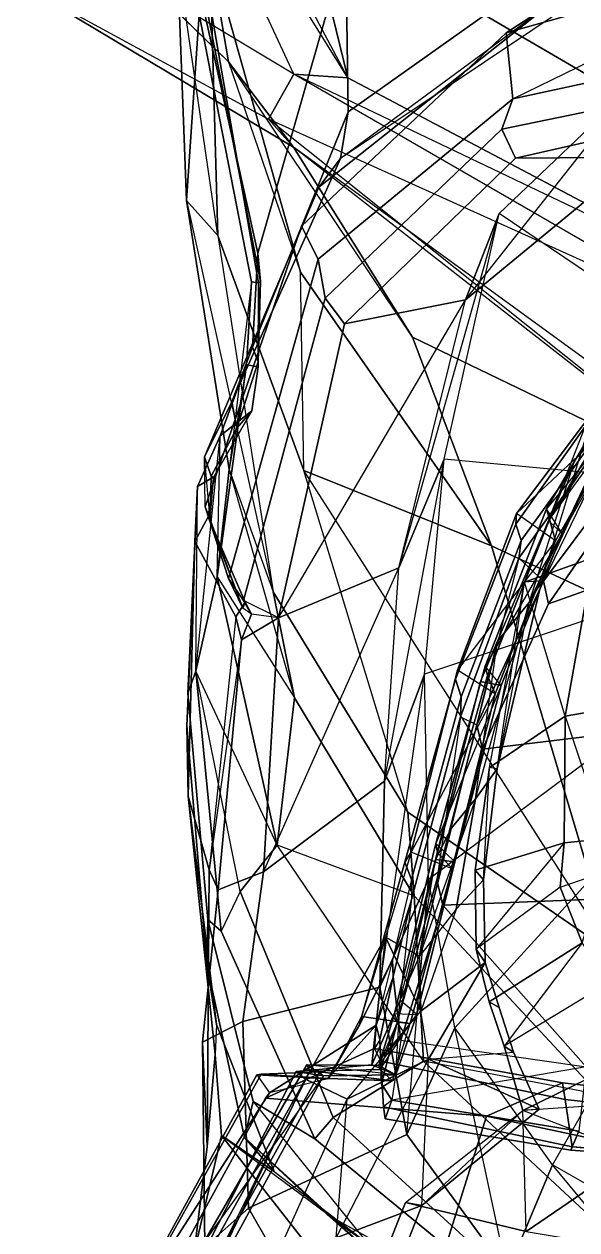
# Model space of a CAD drawing. Extents: x -0.135 to 0.053, y -0.194 to 0.215.
# Drawn here: x -0.10458 to -0.08249, y -0.12659 to -0.07846 of the extents above; entities that cross this region are included whole.
import ezdxf

# ---------------------------------------------------------------- set-up
doc = ezdxf.new("R2010")
doc.units = 0
for name, color, linetype in [('FIGURE_1_MAN_PANTS_LEG_RIGHT', 176, 'CONTINUOUS'), ('FIGURE_1_SHOE', 27, 'CONTINUOUS'), ('FIGURE_1_SHOE_SOLE', 39, 'CONTINUOUS')]:
    doc.layers.add(name, color=color, linetype=linetype)

msp = doc.modelspace()

# ---------------------------------------------------------------- linework, layer by layer
at = {"layer": 'FIGURE_1_MAN_PANTS_LEG_RIGHT', "invisible_edges": 8}
for points in [[(-0.093796, -0.080463, 0.209597), (-0.099955, -0.06723, 0.220915), (-0.10259, -0.075172, 0.205284)], [(-0.091642, -0.0806, 0.220833), (-0.098143, -0.06836, 0.233855), (-0.099955, -0.06723, 0.220915)], [(-0.093796, -0.080463, 0.209597), (-0.091642, -0.0806, 0.220833), (-0.099955, -0.06723, 0.220915)], [(-0.091642, -0.0806, 0.220833), (-0.093279, -0.073948, 0.240462), (-0.098143, -0.06836, 0.233855)], [(-0.091634, -0.081968, 0.056795), (-0.09173, -0.075369, 0.07409), (-0.082781, -0.06981, 0.069142)], [(-0.082781, -0.06981, 0.069142), (-0.083479, -0.076178, 0.052359), (-0.091634, -0.081968, 0.056795)], [(-0.098089, -0.085507, 0.104913), (-0.098445, -0.075854, 0.128949), (-0.098285, -0.070344, 0.123456)], [(-0.098285, -0.070344, 0.123456), (-0.097586, -0.07807, 0.101286), (-0.098089, -0.085507, 0.104913)], [(-0.093279, -0.073948, 0.240462), (-0.073973, -0.085221, 0.228154), (-0.072942, -0.077922, 0.249804)], [(-0.073973, -0.085221, 0.228154), (-0.093279, -0.073948, 0.240462), (-0.091642, -0.0806, 0.220833)], [(-0.093815, -0.08337, 0.185589), (-0.104576, -0.076952, 0.189065), (-0.101886, -0.074619, 0.169915)], [(-0.097161, -0.075466, 0.152299), (-0.096416, -0.079971, 0.169813), (-0.101886, -0.074619, 0.169915)], [(-0.101886, -0.074619, 0.169915), (-0.096416, -0.079971, 0.169813), (-0.093815, -0.08337, 0.185589)], [(-0.10259, -0.075172, 0.205284), (-0.104576, -0.076952, 0.189065), (-0.094805, -0.082248, 0.202003)], [(-0.094805, -0.082248, 0.202003), (-0.093796, -0.080463, 0.209597), (-0.10259, -0.075172, 0.205284)], [(-0.096835, -0.0869, 0.125792), (-0.097161, -0.075466, 0.152299), (-0.098445, -0.075854, 0.128949)], [(-0.09173, -0.075369, 0.07409), (-0.095236, -0.087608, 0.067883), (-0.097511, -0.077349, 0.100929)], [(-0.093534, -0.088362, 0.15062), (-0.097161, -0.075466, 0.152299), (-0.096835, -0.0869, 0.125792)], [(-0.096416, -0.079971, 0.169813), (-0.097161, -0.075466, 0.152299), (-0.093534, -0.088362, 0.15062)], [(-0.095236, -0.087608, 0.067883), (-0.09173, -0.075369, 0.07409), (-0.091634, -0.081968, 0.056795)], [(-0.072083, -0.075121, 0.03261), (-0.085314, -0.078803, 0.03613), (-0.083658, -0.077726, 0.039302)], [(-0.08505, -0.08144, 0.024404), (-0.085314, -0.078803, 0.03613), (-0.072083, -0.075121, 0.03261)], [(-0.072005, -0.078624, 0.022019), (-0.08505, -0.08144, 0.024404), (-0.072083, -0.075121, 0.03261)], [(-0.096835, -0.0869, 0.125792), (-0.098445, -0.075854, 0.128949), (-0.098089, -0.085507, 0.104913)], [(-0.083479, -0.076178, 0.052359), (-0.081518, -0.076853, 0.042816), (-0.091935, -0.083824, 0.047795)], [(-0.091935, -0.083824, 0.047795), (-0.091634, -0.081968, 0.056795), (-0.083479, -0.076178, 0.052359)], [(-0.104576, -0.076952, 0.189065), (-0.093815, -0.08337, 0.185589), (-0.094805, -0.082248, 0.202003)], [(-0.081518, -0.076853, 0.042816), (-0.083658, -0.077726, 0.039302), (-0.091935, -0.083824, 0.047795)], [(-0.097269, -0.07784, 0.10107), (-0.097511, -0.077349, 0.100929), (-0.095236, -0.087608, 0.067883)], [(-0.095495, -0.088743, 0.068078), (-0.097586, -0.07807, 0.101286), (-0.097167, -0.077544, 0.101119)], [(-0.095212, -0.088783, 0.067825), (-0.097167, -0.077544, 0.101119), (-0.097269, -0.07784, 0.10107)], [(-0.097269, -0.07784, 0.10107), (-0.095133, -0.088731, 0.067836), (-0.095212, -0.088783, 0.067825)], [(-0.095236, -0.087608, 0.067883), (-0.095133, -0.088731, 0.067836), (-0.097269, -0.07784, 0.10107)], [(-0.097167, -0.077544, 0.101119), (-0.095212, -0.088783, 0.067825), (-0.095495, -0.088743, 0.068078)], [(-0.083658, -0.077726, 0.039302), (-0.092804, -0.084969, 0.043918), (-0.091935, -0.083824, 0.047795)], [(-0.092804, -0.084969, 0.043918), (-0.083658, -0.077726, 0.039302), (-0.085314, -0.078803, 0.03613)], [(-0.096381, -0.096244, 0.071864), (-0.098089, -0.085507, 0.104913), (-0.097586, -0.07807, 0.101286)], [(-0.097586, -0.07807, 0.101286), (-0.095495, -0.088743, 0.068078), (-0.096381, -0.096244, 0.071864)], [(-0.092832, -0.087839, 0.028492), (-0.093496, -0.086528, 0.040613), (-0.085314, -0.078803, 0.03613)], [(-0.085314, -0.078803, 0.03613), (-0.093496, -0.086528, 0.040613), (-0.092804, -0.084969, 0.043918)], [(-0.085314, -0.078803, 0.03613), (-0.08505, -0.08144, 0.024404), (-0.092832, -0.087839, 0.028492)], [(-0.08505, -0.08144, 0.024404), (-0.072005, -0.078624, 0.022019), (-0.071847, -0.07987, 0.021176)], [(-0.071847, -0.07987, 0.021176), (-0.085489, -0.082648, 0.023868), (-0.08505, -0.08144, 0.024404)], [(-0.085489, -0.082648, 0.023868), (-0.071847, -0.07987, 0.021176), (-0.07239, -0.080988, 0.022909)], [(-0.089052, -0.090961, 0.170251), (-0.093815, -0.08337, 0.185589), (-0.096416, -0.079971, 0.169813)], [(-0.089052, -0.090961, 0.170251), (-0.096416, -0.079971, 0.169813), (-0.093534, -0.088362, 0.15062)], [(-0.075894, -0.090797, 0.203136), (-0.093796, -0.080463, 0.209597), (-0.094805, -0.082248, 0.202003)], [(-0.074487, -0.089667, 0.215366), (-0.091642, -0.0806, 0.220833), (-0.093796, -0.080463, 0.209597)], [(-0.075894, -0.090797, 0.203136), (-0.074487, -0.089667, 0.215366), (-0.093796, -0.080463, 0.209597)], [(-0.091642, -0.0806, 0.220833), (-0.074487, -0.089667, 0.215366), (-0.073973, -0.085221, 0.228154)], [(-0.086935, -0.089471, 0.039115), (-0.08004, -0.083772, 0.036018), (-0.080035, -0.080722, 0.047381)], [(-0.085598, -0.086018, 0.05047), (-0.086935, -0.089471, 0.039115), (-0.080035, -0.080722, 0.047381)], [(-0.06836, -0.097648, 0.062847), (-0.085598, -0.086018, 0.05047), (-0.080035, -0.080722, 0.047381)], [(-0.07239, -0.080988, 0.022909), (-0.084948, -0.083806, 0.02588), (-0.085489, -0.082648, 0.023868)], [(-0.08004, -0.083772, 0.036018), (-0.084948, -0.083806, 0.02588), (-0.07239, -0.080988, 0.022909)], [(-0.092832, -0.087839, 0.028492), (-0.08505, -0.08144, 0.024404), (-0.085489, -0.082648, 0.023868)], [(-0.091634, -0.081968, 0.056795), (-0.091935, -0.083824, 0.047795), (-0.096273, -0.093538, 0.053046)], [(-0.096273, -0.093538, 0.053046), (-0.095454, -0.09135, 0.060247), (-0.091634, -0.081968, 0.056795)], [(-0.091634, -0.081968, 0.056795), (-0.095454, -0.09135, 0.060247), (-0.095236, -0.087608, 0.067883)], [(-0.075452, -0.097706, 0.190008), (-0.094805, -0.082248, 0.202003), (-0.093815, -0.08337, 0.185589)], [(-0.075452, -0.097706, 0.190008), (-0.075894, -0.090797, 0.203136), (-0.094805, -0.082248, 0.202003)], [(-0.085489, -0.082648, 0.023868), (-0.092542, -0.089396, 0.027643), (-0.092832, -0.087839, 0.028492)], [(-0.092542, -0.089396, 0.027643), (-0.085489, -0.082648, 0.023868), (-0.084948, -0.083806, 0.02588)], [(-0.075954, -0.096352, 0.177354), (-0.093815, -0.08337, 0.185589), (-0.089052, -0.090961, 0.170251)], [(-0.075954, -0.096352, 0.177354), (-0.075452, -0.097706, 0.190008), (-0.093815, -0.08337, 0.185589)], [(-0.091935, -0.083824, 0.047795), (-0.092804, -0.084969, 0.043918), (-0.097366, -0.095731, 0.049805)], [(-0.097366, -0.095731, 0.049805), (-0.096273, -0.093538, 0.053046), (-0.091935, -0.083824, 0.047795)], [(-0.084948, -0.083806, 0.02588), (-0.091774, -0.090422, 0.029417), (-0.092542, -0.089396, 0.027643)], [(-0.086935, -0.089471, 0.039115), (-0.091774, -0.090422, 0.029417), (-0.084948, -0.083806, 0.02588)], [(-0.084948, -0.083806, 0.02588), (-0.08004, -0.083772, 0.036018), (-0.086935, -0.089471, 0.039115)], [(-0.097346, -0.097732, 0.046477), (-0.097366, -0.095731, 0.049805), (-0.092804, -0.084969, 0.043918)], [(-0.092804, -0.084969, 0.043918), (-0.093496, -0.086528, 0.040613), (-0.097346, -0.097732, 0.046477)], [(-0.096835, -0.0869, 0.125792), (-0.098089, -0.085507, 0.104913), (-0.094619, -0.101116, 0.094617)], [(-0.098089, -0.085507, 0.104913), (-0.096381, -0.096244, 0.071864), (-0.094619, -0.101116, 0.094617)], [(-0.089601, -0.100162, 0.044952), (-0.086935, -0.089471, 0.039115), (-0.085598, -0.086018, 0.05047)], [(-0.087787, -0.09583, 0.055455), (-0.089601, -0.100162, 0.044952), (-0.085598, -0.086018, 0.05047)], [(-0.06836, -0.097648, 0.062847), (-0.087787, -0.09583, 0.055455), (-0.085598, -0.086018, 0.05047)], [(-0.096406, -0.100589, 0.035468), (-0.097346, -0.097732, 0.046477), (-0.093496, -0.086528, 0.040613)], [(-0.093496, -0.086528, 0.040613), (-0.092832, -0.087839, 0.028492), (-0.096406, -0.100589, 0.035468)], [(-0.096835, -0.0869, 0.125792), (-0.093395, -0.096285, 0.129256), (-0.093534, -0.088362, 0.15062)], [(-0.093395, -0.096285, 0.129256), (-0.096835, -0.0869, 0.125792), (-0.094619, -0.101116, 0.094617)], [(-0.096406, -0.100589, 0.035468), (-0.092832, -0.087839, 0.028492), (-0.092542, -0.089396, 0.027643)], [(-0.095133, -0.088731, 0.067836), (-0.095236, -0.087608, 0.067883), (-0.095454, -0.09135, 0.060247)], [(-0.093395, -0.096285, 0.129256), (-0.085896, -0.099284, 0.143747), (-0.093534, -0.088362, 0.15062)], [(-0.093534, -0.088362, 0.15062), (-0.085896, -0.099284, 0.143747), (-0.089052, -0.090961, 0.170251)], [(-0.095495, -0.088743, 0.068078), (-0.09569, -0.092055, 0.060408), (-0.096381, -0.096244, 0.071864)], [(-0.09569, -0.092055, 0.060408), (-0.095495, -0.088743, 0.068078), (-0.095212, -0.088783, 0.067825)], [(-0.095212, -0.088783, 0.067825), (-0.095223, -0.092136, 0.060334), (-0.09569, -0.092055, 0.060408)], [(-0.095454, -0.09135, 0.060247), (-0.09522, -0.091947, 0.060345), (-0.095133, -0.088731, 0.067836)], [(-0.09522, -0.091947, 0.060345), (-0.095223, -0.092136, 0.060334), (-0.095212, -0.088783, 0.067825)], [(-0.095212, -0.088783, 0.067825), (-0.095133, -0.088731, 0.067836), (-0.09522, -0.091947, 0.060345)], [(-0.092542, -0.089396, 0.027643), (-0.095811, -0.101468, 0.034622), (-0.096406, -0.100589, 0.035468)], [(-0.095811, -0.101468, 0.034622), (-0.092542, -0.089396, 0.027643), (-0.091774, -0.090422, 0.029417)], [(-0.094406, -0.102166, 0.036019), (-0.091774, -0.090422, 0.029417), (-0.086935, -0.089471, 0.039115)], [(-0.089601, -0.100162, 0.044952), (-0.094406, -0.102166, 0.036019), (-0.086935, -0.089471, 0.039115)], [(-0.091774, -0.090422, 0.029417), (-0.094406, -0.102166, 0.036019), (-0.095811, -0.101468, 0.034622)], [(-0.073958, -0.098235, 0.165859), (-0.089052, -0.090961, 0.170251), (-0.085896, -0.099284, 0.143747)], [(-0.089052, -0.090961, 0.170251), (-0.073958, -0.098235, 0.165859), (-0.075954, -0.096352, 0.177354)], [(-0.09522, -0.091947, 0.060345), (-0.095454, -0.09135, 0.060247), (-0.096273, -0.093538, 0.053046)], [(-0.09569, -0.092055, 0.060408), (-0.096861, -0.100526, 0.064118), (-0.096381, -0.096244, 0.071864)], [(-0.096861, -0.100526, 0.064118), (-0.09569, -0.092055, 0.060408), (-0.096742, -0.094901, 0.053529)], [(-0.095482, -0.093898, 0.054678), (-0.096742, -0.094901, 0.053529), (-0.09569, -0.092055, 0.060408)], [(-0.096273, -0.093538, 0.053046), (-0.09608, -0.094594, 0.053253), (-0.09522, -0.091947, 0.060345)], [(-0.09522, -0.091947, 0.060345), (-0.09608, -0.094594, 0.053253), (-0.095482, -0.093898, 0.054678)], [(-0.09569, -0.092055, 0.060408), (-0.095223, -0.092136, 0.060334), (-0.095482, -0.093898, 0.054678)], [(-0.095482, -0.093898, 0.054678), (-0.095223, -0.092136, 0.060334), (-0.09522, -0.091947, 0.060345)], [(-0.09608, -0.094594, 0.053253), (-0.096273, -0.093538, 0.053046), (-0.097366, -0.095731, 0.049805)], [(-0.096742, -0.094901, 0.053529), (-0.095482, -0.093898, 0.054678), (-0.096998, -0.096527, 0.05004)], [(-0.096998, -0.096527, 0.05004), (-0.095482, -0.093898, 0.054678), (-0.09608, -0.094594, 0.053253)], [(-0.097366, -0.095731, 0.049805), (-0.097107, -0.096504, 0.050056), (-0.09608, -0.094594, 0.053253)], [(-0.09608, -0.094594, 0.053253), (-0.097107, -0.096504, 0.050056), (-0.096998, -0.096527, 0.05004)], [(-0.097709, -0.104291, 0.058287), (-0.096742, -0.094901, 0.053529), (-0.097648, -0.096912, 0.050612)], [(-0.097709, -0.104291, 0.058287), (-0.096861, -0.100526, 0.064118), (-0.096742, -0.094901, 0.053529)], [(-0.096998, -0.096527, 0.05004), (-0.097648, -0.096912, 0.050612), (-0.096742, -0.094901, 0.053529)], [(-0.097142, -0.098227, 0.047111), (-0.097107, -0.096504, 0.050056), (-0.097366, -0.095731, 0.049805)], [(-0.097346, -0.097732, 0.046477), (-0.097142, -0.098227, 0.047111), (-0.097366, -0.095731, 0.049805)], [(-0.096381, -0.096244, 0.071864), (-0.096861, -0.100526, 0.064118), (-0.093776, -0.105358, 0.073594)], [(-0.096381, -0.096244, 0.071864), (-0.093776, -0.105358, 0.073594), (-0.094619, -0.101116, 0.094617)], [(-0.090172, -0.108681, 0.049557), (-0.089601, -0.100162, 0.044952), (-0.087787, -0.09583, 0.055455)], [(-0.088583, -0.104406, 0.059625), (-0.090172, -0.108681, 0.049557), (-0.087787, -0.09583, 0.055455)], [(-0.06836, -0.097648, 0.062847), (-0.088583, -0.104406, 0.059625), (-0.087787, -0.09583, 0.055455)], [(-0.09775, -0.09911, 0.04762), (-0.097648, -0.096912, 0.050612), (-0.096998, -0.096527, 0.05004)], [(-0.096998, -0.096527, 0.05004), (-0.097226, -0.098124, 0.047254), (-0.09775, -0.09911, 0.04762)], [(-0.097142, -0.098227, 0.047111), (-0.097226, -0.098124, 0.047254), (-0.096998, -0.096527, 0.05004)], [(-0.097107, -0.096504, 0.050056), (-0.097142, -0.098227, 0.047111), (-0.096998, -0.096527, 0.05004)], [(-0.094619, -0.101116, 0.094617), (-0.089251, -0.109911, 0.097719), (-0.093395, -0.096285, 0.129256)], [(-0.081066, -0.115556, 0.105489), (-0.085896, -0.099284, 0.143747), (-0.093395, -0.096285, 0.129256)], [(-0.089251, -0.109911, 0.097719), (-0.081066, -0.115556, 0.105489), (-0.093395, -0.096285, 0.129256)], [(-0.098078, -0.106471, 0.054834), (-0.097648, -0.096912, 0.050612), (-0.09775, -0.09911, 0.04762)], [(-0.098031, -0.10517, 0.05652), (-0.097648, -0.096912, 0.050612), (-0.098078, -0.106471, 0.054834)], [(-0.098031, -0.10517, 0.05652), (-0.097709, -0.104291, 0.058287), (-0.097648, -0.096912, 0.050612)], [(-0.06836, -0.097648, 0.062847), (-0.088423, -0.112602, 0.063827), (-0.088583, -0.104406, 0.059625)], [(-0.06836, -0.097648, 0.062847), (-0.087361, -0.11853, 0.067605), (-0.088423, -0.112602, 0.063827)], [(-0.06836, -0.097648, 0.062847), (-0.083471, -0.123992, 0.072054), (-0.087361, -0.11853, 0.067605)], [(-0.06836, -0.097648, 0.062847), (-0.07401, -0.12939, 0.075505), (-0.083471, -0.123992, 0.072054)], [(-0.096123, -0.102123, 0.036102), (-0.09775, -0.09911, 0.04762), (-0.097226, -0.098124, 0.047254)], [(-0.095839, -0.101768, 0.035734), (-0.097142, -0.098227, 0.047111), (-0.097346, -0.097732, 0.046477)], [(-0.097346, -0.097732, 0.046477), (-0.096406, -0.100589, 0.035468), (-0.095839, -0.101768, 0.035734)], [(-0.095839, -0.101768, 0.035734), (-0.097226, -0.098124, 0.047254), (-0.097142, -0.098227, 0.047111)], [(-0.095744, -0.101536, 0.035707), (-0.097226, -0.098124, 0.047254), (-0.095839, -0.101768, 0.035734)], [(-0.097226, -0.098124, 0.047254), (-0.095744, -0.101536, 0.035707), (-0.096123, -0.102123, 0.036102)], [(-0.085896, -0.099284, 0.143747), (-0.075123, -0.104319, 0.14595), (-0.073958, -0.098235, 0.165859)], [(-0.09775, -0.09911, 0.04762), (-0.098021, -0.109272, 0.052559), (-0.098078, -0.106471, 0.054834)], [(-0.097182, -0.112214, 0.041155), (-0.098021, -0.109272, 0.052559), (-0.09775, -0.09911, 0.04762)], [(-0.09775, -0.09911, 0.04762), (-0.096123, -0.102123, 0.036102), (-0.097182, -0.112214, 0.041155)], [(-0.075123, -0.104319, 0.14595), (-0.085896, -0.099284, 0.143747), (-0.081066, -0.115556, 0.105489)], [(-0.094459, -0.111237, 0.067683), (-0.096861, -0.100526, 0.064118), (-0.097709, -0.104291, 0.058287)], [(-0.096861, -0.100526, 0.064118), (-0.094459, -0.111237, 0.067683), (-0.093776, -0.105358, 0.073594)], [(-0.095839, -0.101768, 0.035734), (-0.096406, -0.100589, 0.035468), (-0.095811, -0.101468, 0.034622)], [(-0.095016, -0.112304, 0.04133), (-0.094406, -0.102166, 0.036019), (-0.089601, -0.100162, 0.044952)], [(-0.090172, -0.108681, 0.049557), (-0.095016, -0.112304, 0.04133), (-0.089601, -0.100162, 0.044952)], [(-0.096123, -0.102123, 0.036102), (-0.095744, -0.101536, 0.035707), (-0.095495, -0.102019, 0.035009)], [(-0.095811, -0.101468, 0.034622), (-0.095495, -0.102019, 0.035009), (-0.095839, -0.101768, 0.035734)], [(-0.095495, -0.102019, 0.035009), (-0.095744, -0.101536, 0.035707), (-0.095839, -0.101768, 0.035734)], [(-0.094406, -0.102166, 0.036019), (-0.095495, -0.102019, 0.035009), (-0.095811, -0.101468, 0.034622)], [(-0.094619, -0.101116, 0.094617), (-0.093776, -0.105358, 0.073594), (-0.088989, -0.11325, 0.077983)], [(-0.088989, -0.11325, 0.077983), (-0.089251, -0.109911, 0.097719), (-0.094619, -0.101116, 0.094617)], [(-0.095495, -0.102019, 0.035009), (-0.095891, -0.103038, 0.034968), (-0.096123, -0.102123, 0.036102)], [(-0.094406, -0.102166, 0.036019), (-0.095891, -0.103038, 0.034968), (-0.095495, -0.102019, 0.035009)], [(-0.096123, -0.102123, 0.036102), (-0.095891, -0.103038, 0.034968), (-0.097182, -0.112214, 0.041155)], [(-0.095891, -0.103038, 0.034968), (-0.094406, -0.102166, 0.036019), (-0.095016, -0.112304, 0.04133)], [(-0.095891, -0.103038, 0.034968), (-0.096822, -0.113013, 0.040464), (-0.097182, -0.112214, 0.041155)], [(-0.095016, -0.112304, 0.04133), (-0.096822, -0.113013, 0.040464), (-0.095891, -0.103038, 0.034968)], [(-0.097709, -0.104291, 0.058287), (-0.098031, -0.10517, 0.05652), (-0.097232, -0.1142, 0.060538)], [(-0.095944, -0.113086, 0.064202), (-0.097709, -0.104291, 0.058287), (-0.096708, -0.114662, 0.06206)], [(-0.095944, -0.113086, 0.064202), (-0.094459, -0.111237, 0.067683), (-0.097709, -0.104291, 0.058287)], [(-0.097232, -0.1142, 0.060538), (-0.096708, -0.114662, 0.06206), (-0.097709, -0.104291, 0.058287)], [(-0.090365, -0.116908, 0.05375), (-0.090172, -0.108681, 0.049557), (-0.088583, -0.104406, 0.059625)], [(-0.088423, -0.112602, 0.063827), (-0.090365, -0.116908, 0.05375), (-0.088583, -0.104406, 0.059625)], [(-0.097232, -0.1142, 0.060538), (-0.098031, -0.10517, 0.05652), (-0.098078, -0.106471, 0.054834)], [(-0.088989, -0.11325, 0.077983), (-0.093776, -0.105358, 0.073594), (-0.094459, -0.111237, 0.067683)], [(-0.098078, -0.106471, 0.054834), (-0.09727, -0.116016, 0.059471), (-0.097232, -0.1142, 0.060538)], [(-0.09727, -0.116016, 0.059471), (-0.098078, -0.106471, 0.054834), (-0.098021, -0.109272, 0.052559)], [(-0.095016, -0.112304, 0.04133), (-0.090172, -0.108681, 0.049557), (-0.090365, -0.116908, 0.05375)], [(-0.096886, -0.118395, 0.058186), (-0.098021, -0.109272, 0.052559), (-0.096946, -0.119588, 0.05631)], [(-0.098021, -0.109272, 0.052559), (-0.097182, -0.112214, 0.041155), (-0.097267, -0.123266, 0.047279)], [(-0.097267, -0.123266, 0.047279), (-0.096946, -0.119588, 0.05631), (-0.098021, -0.109272, 0.052559)], [(-0.098021, -0.109272, 0.052559), (-0.096886, -0.118395, 0.058186), (-0.09727, -0.116016, 0.059471)], [(-0.089251, -0.109911, 0.097719), (-0.088989, -0.11325, 0.077983), (-0.081605, -0.121188, 0.084248)], [(-0.081605, -0.121188, 0.084248), (-0.081066, -0.115556, 0.105489), (-0.089251, -0.109911, 0.097719)], [(-0.094459, -0.111237, 0.067683), (-0.095944, -0.113086, 0.064202), (-0.092223, -0.1221, 0.071351)], [(-0.088625, -0.119855, 0.074872), (-0.088989, -0.11325, 0.077983), (-0.094459, -0.111237, 0.067683)], [(-0.092223, -0.1221, 0.071351), (-0.088625, -0.119855, 0.074872), (-0.094459, -0.111237, 0.067683)], [(-0.097446, -0.119099, 0.043591), (-0.097267, -0.123266, 0.047279), (-0.097182, -0.112214, 0.041155)], [(-0.097182, -0.112214, 0.041155), (-0.096822, -0.113013, 0.040464), (-0.097446, -0.119099, 0.043591)], [(-0.096822, -0.113013, 0.040464), (-0.095016, -0.112304, 0.04133), (-0.095831, -0.118268, 0.044323)], [(-0.090365, -0.116908, 0.05375), (-0.095831, -0.118268, 0.044323), (-0.095016, -0.112304, 0.04133)], [(-0.089282, -0.12278, 0.05794), (-0.090365, -0.116908, 0.05375), (-0.088423, -0.112602, 0.063827)], [(-0.087361, -0.11853, 0.067605), (-0.089282, -0.12278, 0.05794), (-0.088423, -0.112602, 0.063827)], [(-0.095831, -0.118268, 0.044323), (-0.097446, -0.119099, 0.043591), (-0.096822, -0.113013, 0.040464)], [(-0.095944, -0.113086, 0.064202), (-0.096708, -0.114662, 0.06206), (-0.092961, -0.12295, 0.067944)], [(-0.092961, -0.12295, 0.067944), (-0.092223, -0.1221, 0.071351), (-0.095944, -0.113086, 0.064202)], [(-0.081605, -0.121188, 0.084248), (-0.088989, -0.11325, 0.077983), (-0.088625, -0.119855, 0.074872)], [(-0.09542, -0.121462, 0.064658), (-0.097232, -0.1142, 0.060538), (-0.09727, -0.116016, 0.059471)], [(-0.096708, -0.114662, 0.06206), (-0.097232, -0.1142, 0.060538), (-0.09542, -0.121462, 0.064658)], [(-0.09542, -0.121462, 0.064658), (-0.092961, -0.12295, 0.067944), (-0.096708, -0.114662, 0.06206)], [(-0.095776, -0.122898, 0.063687), (-0.09727, -0.116016, 0.059471), (-0.096886, -0.118395, 0.058186)], [(-0.09727, -0.116016, 0.059471), (-0.095776, -0.122898, 0.063687), (-0.09542, -0.121462, 0.064658)], [(-0.095831, -0.118268, 0.044323), (-0.090365, -0.116908, 0.05375), (-0.089282, -0.12278, 0.05794)], [(-0.097446, -0.119099, 0.043591), (-0.095831, -0.118268, 0.044323), (-0.095609, -0.125717, 0.048512)], [(-0.094581, -0.124259, 0.063282), (-0.096886, -0.118395, 0.058186), (-0.096946, -0.119588, 0.05631)], [(-0.096886, -0.118395, 0.058186), (-0.094581, -0.124259, 0.063282), (-0.095776, -0.122898, 0.063687)], [(-0.089282, -0.12278, 0.05794), (-0.095609, -0.125717, 0.048512), (-0.095831, -0.118268, 0.044323)], [(-0.085272, -0.128294, 0.063017), (-0.089282, -0.12278, 0.05794), (-0.087361, -0.11853, 0.067605)], [(-0.083471, -0.123992, 0.072054), (-0.085272, -0.128294, 0.063017), (-0.087361, -0.11853, 0.067605)], [(-0.095609, -0.125717, 0.048512), (-0.097357, -0.12726, 0.047749), (-0.097446, -0.119099, 0.043591)], [(-0.097267, -0.123266, 0.047279), (-0.097446, -0.119099, 0.043591), (-0.097357, -0.12726, 0.047749)], [(-0.096946, -0.119588, 0.05631), (-0.097267, -0.123266, 0.047279), (-0.09778, -0.127493, 0.049246)], [(-0.09778, -0.127493, 0.049246), (-0.096684, -0.12282, 0.059374), (-0.096946, -0.119588, 0.05631)], [(-0.096946, -0.119588, 0.05631), (-0.096684, -0.12282, 0.059374), (-0.094581, -0.124259, 0.063282)], [(-0.088625, -0.119855, 0.074872), (-0.092223, -0.1221, 0.071351), (-0.085908, -0.127858, 0.07626)], [(-0.085908, -0.127858, 0.07626), (-0.080891, -0.127048, 0.080681), (-0.088625, -0.119855, 0.074872)], [(-0.080891, -0.127048, 0.080681), (-0.081605, -0.121188, 0.084248), (-0.088625, -0.119855, 0.074872)], [(-0.09542, -0.121462, 0.064658), (-0.095776, -0.122898, 0.063687), (-0.090029, -0.128134, 0.070684)], [(-0.092961, -0.12295, 0.067944), (-0.09542, -0.121462, 0.064658), (-0.090029, -0.128134, 0.070684)], [(-0.092223, -0.1221, 0.071351), (-0.092961, -0.12295, 0.067944), (-0.086251, -0.128457, 0.073255)], [(-0.086251, -0.128457, 0.073255), (-0.085908, -0.127858, 0.07626), (-0.092223, -0.1221, 0.071351)], [(-0.096684, -0.12282, 0.059374), (-0.09778, -0.127493, 0.049246), (-0.093275, -0.135218, 0.054771)], [(-0.096684, -0.12282, 0.059374), (-0.091053, -0.13002, 0.065565), (-0.090321, -0.127531, 0.067833)], [(-0.094581, -0.124259, 0.063282), (-0.096684, -0.12282, 0.059374), (-0.090321, -0.127531, 0.067833)], [(-0.093275, -0.135218, 0.054771), (-0.091053, -0.13002, 0.065565), (-0.096684, -0.12282, 0.059374)], [(-0.095776, -0.122898, 0.063687), (-0.092464, -0.125977, 0.067769), (-0.090029, -0.128134, 0.070684)], [(-0.092464, -0.125977, 0.067769), (-0.095776, -0.122898, 0.063687), (-0.094581, -0.124259, 0.063282)], [(-0.095609, -0.125717, 0.048512), (-0.089282, -0.12278, 0.05794), (-0.085272, -0.128294, 0.063017)], [(-0.090029, -0.128134, 0.070684), (-0.086251, -0.128457, 0.073255), (-0.092961, -0.12295, 0.067944)], [(-0.097357, -0.12726, 0.047749), (-0.09778, -0.127493, 0.049246), (-0.097267, -0.123266, 0.047279)], [(-0.076932, -0.131902, 0.066872), (-0.085272, -0.128294, 0.063017), (-0.083471, -0.123992, 0.072054)], [(-0.07401, -0.12939, 0.075505), (-0.076932, -0.131902, 0.066872), (-0.083471, -0.123992, 0.072054)], [(-0.094581, -0.124259, 0.063282), (-0.090321, -0.127531, 0.067833), (-0.092464, -0.125977, 0.067769)], [(-0.097357, -0.12726, 0.047749), (-0.095609, -0.125717, 0.048512), (-0.09154, -0.132832, 0.054855)], [(-0.085272, -0.128294, 0.063017), (-0.09154, -0.132832, 0.054855), (-0.095609, -0.125717, 0.048512)], [(-0.092464, -0.125977, 0.067769), (-0.090321, -0.127531, 0.067833), (-0.078038, -0.133968, 0.07236)], [(-0.092464, -0.125977, 0.067769), (-0.078038, -0.133968, 0.07236), (-0.079247, -0.131833, 0.074115)], [(-0.079247, -0.131833, 0.074115), (-0.090029, -0.128134, 0.070684), (-0.092464, -0.125977, 0.067769)]]:
    msp.add_3dface(points, dxfattribs=at)
at = {"layer": 'FIGURE_1_SHOE', "invisible_edges": 8}
for points in [[(-0.082569, -0.095865, 0.030073), (-0.078393, -0.089788, 0.028947), (-0.079457, -0.091955, 0.022745)], [(-0.082569, -0.095865, 0.030073), (-0.080783, -0.093904, 0.035607), (-0.078393, -0.089788, 0.028947)], [(-0.083625, -0.098291, 0.024407), (-0.079457, -0.091955, 0.022745), (-0.080034, -0.093337, 0.020356)], [(-0.083625, -0.098291, 0.024407), (-0.082569, -0.095865, 0.030073), (-0.079457, -0.091955, 0.022745)], [(-0.083885, -0.100685, 0.039993), (-0.084581, -0.10074, 0.040325), (-0.081433, -0.092657, 0.038392)], [(-0.084581, -0.10074, 0.040325), (-0.081828, -0.099749, 0.043633), (-0.081433, -0.092657, 0.038392)], [(-0.080398, -0.092917, 0.038055), (-0.083885, -0.100685, 0.039993), (-0.081433, -0.092657, 0.038392)], [(-0.083885, -0.100685, 0.039993), (-0.080398, -0.092917, 0.038055), (-0.080783, -0.093904, 0.035607)], [(-0.08308, -0.098799, 0.021875), (-0.083625, -0.098291, 0.024407), (-0.080034, -0.093337, 0.020356)], [(-0.084394, -0.101547, 0.037251), (-0.080783, -0.093904, 0.035607), (-0.082569, -0.095865, 0.030073)], [(-0.084394, -0.101547, 0.037251), (-0.083885, -0.100685, 0.039993), (-0.080783, -0.093904, 0.035607)], [(-0.085667, -0.103092, 0.031787), (-0.082569, -0.095865, 0.030073), (-0.083625, -0.098291, 0.024407)], [(-0.085667, -0.103092, 0.031787), (-0.084394, -0.101547, 0.037251), (-0.082569, -0.095865, 0.030073)], [(-0.085517, -0.104858, 0.023789), (-0.086345, -0.104707, 0.026147), (-0.083625, -0.098291, 0.024407)], [(-0.086345, -0.104707, 0.026147), (-0.085667, -0.103092, 0.031787), (-0.083625, -0.098291, 0.024407)], [(-0.083625, -0.098291, 0.024407), (-0.08308, -0.098799, 0.021875), (-0.085517, -0.104858, 0.023789)], [(-0.08296, -0.106078, 0.045317), (-0.081828, -0.099749, 0.043633), (-0.084581, -0.10074, 0.040325)], [(-0.081828, -0.099749, 0.043633), (-0.08296, -0.106078, 0.045317), (-0.081267, -0.105799, 0.045292)], [(-0.085682, -0.108184, 0.041812), (-0.085984, -0.108136, 0.04217), (-0.084581, -0.10074, 0.040325)], [(-0.085984, -0.108136, 0.04217), (-0.08296, -0.106078, 0.045317), (-0.084581, -0.10074, 0.040325)], [(-0.083885, -0.100685, 0.039993), (-0.085682, -0.108184, 0.041812), (-0.084581, -0.10074, 0.040325)], [(-0.085682, -0.108184, 0.041812), (-0.083885, -0.100685, 0.039993), (-0.084394, -0.101547, 0.037251)], [(-0.086536, -0.109383, 0.038629), (-0.085682, -0.108184, 0.041812), (-0.084394, -0.101547, 0.037251)], [(-0.086536, -0.109383, 0.038629), (-0.084394, -0.101547, 0.037251), (-0.085667, -0.103092, 0.031787)], [(-0.085667, -0.103092, 0.031787), (-0.086345, -0.104707, 0.026147), (-0.088135, -0.111802, 0.028485)], [(-0.088135, -0.111802, 0.028485), (-0.08751, -0.110564, 0.033693), (-0.085667, -0.103092, 0.031787)], [(-0.08751, -0.110564, 0.033693), (-0.086536, -0.109383, 0.038629), (-0.085667, -0.103092, 0.031787)], [(-0.087369, -0.111898, 0.02594), (-0.088135, -0.111802, 0.028485), (-0.086345, -0.104707, 0.026147)], [(-0.086345, -0.104707, 0.026147), (-0.085517, -0.104858, 0.023789), (-0.087369, -0.111898, 0.02594)], [(-0.081267, -0.105799, 0.045292), (-0.08296, -0.106078, 0.045317), (-0.081335, -0.110979, 0.0487)], [(-0.086556, -0.112225, 0.044524), (-0.083, -0.111141, 0.048773), (-0.08296, -0.106078, 0.045317)], [(-0.08296, -0.106078, 0.045317), (-0.085984, -0.108136, 0.04217), (-0.086556, -0.112225, 0.044524)], [(-0.08296, -0.106078, 0.045317), (-0.083, -0.111141, 0.048773), (-0.081335, -0.110979, 0.0487)], [(-0.087308, -0.113794, 0.04041), (-0.08622, -0.112615, 0.044298), (-0.085682, -0.108184, 0.041812)], [(-0.085682, -0.108184, 0.041812), (-0.086536, -0.109383, 0.038629), (-0.087308, -0.113794, 0.04041)], [(-0.08622, -0.112615, 0.044298), (-0.086556, -0.112225, 0.044524), (-0.085984, -0.108136, 0.04217)], [(-0.085682, -0.108184, 0.041812), (-0.08622, -0.112615, 0.044298), (-0.085984, -0.108136, 0.04217)], [(-0.086536, -0.109383, 0.038629), (-0.08751, -0.110564, 0.033693), (-0.088781, -0.115663, 0.034757)], [(-0.087308, -0.113794, 0.04041), (-0.086536, -0.109383, 0.038629), (-0.088781, -0.115663, 0.034757)], [(-0.088781, -0.115663, 0.034757), (-0.08751, -0.110564, 0.033693), (-0.088135, -0.111802, 0.028485)], [(-0.083, -0.111141, 0.048773), (-0.086556, -0.112225, 0.044524), (-0.086512, -0.115391, 0.048199)], [(-0.083157, -0.112915, 0.050234), (-0.083, -0.111141, 0.048773), (-0.086512, -0.115391, 0.048199)], [(-0.083, -0.111141, 0.048773), (-0.083157, -0.112915, 0.050234), (-0.081395, -0.112298, 0.049929)], [(-0.081395, -0.112298, 0.049929), (-0.081335, -0.110979, 0.0487), (-0.083, -0.111141, 0.048773)], [(-0.088885, -0.117994, 0.02771), (-0.089553, -0.117418, 0.029551), (-0.088135, -0.111802, 0.028485)], [(-0.089553, -0.117418, 0.029551), (-0.088781, -0.115663, 0.034757), (-0.088135, -0.111802, 0.028485)], [(-0.088135, -0.111802, 0.028485), (-0.087369, -0.111898, 0.02594), (-0.088885, -0.117994, 0.02771)], [(-0.088728, -0.117863, 0.041669), (-0.086152, -0.115921, 0.04816), (-0.08622, -0.112615, 0.044298)], [(-0.08622, -0.112615, 0.044298), (-0.087308, -0.113794, 0.04041), (-0.088728, -0.117863, 0.041669)], [(-0.086512, -0.115391, 0.048199), (-0.086556, -0.112225, 0.044524), (-0.08622, -0.112615, 0.044298)], [(-0.08622, -0.112615, 0.044298), (-0.086152, -0.115921, 0.04816), (-0.086512, -0.115391, 0.048199)], [(-0.083157, -0.112915, 0.050234), (-0.082281, -0.115136, 0.0535), (-0.081395, -0.112298, 0.049929)], [(-0.083157, -0.112915, 0.050234), (-0.086512, -0.115391, 0.048199), (-0.085991, -0.117485, 0.051162)], [(-0.085991, -0.117485, 0.051162), (-0.082281, -0.115136, 0.0535), (-0.083157, -0.112915, 0.050234)], [(-0.087308, -0.113794, 0.04041), (-0.088781, -0.115663, 0.034757), (-0.088728, -0.117863, 0.041669)], [(-0.090135, -0.114902, 0.034675), (-0.090678, -0.119999, 0.030319), (-0.093703, -0.120269, 0.030412)], [(-0.093703, -0.120269, 0.030412), (-0.093328, -0.120577, 0.034862), (-0.090135, -0.114902, 0.034675)], [(-0.088728, -0.117863, 0.041669), (-0.090135, -0.114902, 0.034675), (-0.093328, -0.120577, 0.034862)], [(-0.090678, -0.119999, 0.030319), (-0.090135, -0.114902, 0.034675), (-0.088781, -0.115663, 0.034757)], [(-0.088781, -0.115663, 0.034757), (-0.090135, -0.114902, 0.034675), (-0.088728, -0.117863, 0.041669)], [(-0.085991, -0.117485, 0.051162), (-0.086512, -0.115391, 0.048199), (-0.086152, -0.115921, 0.04816)], [(-0.082281, -0.115136, 0.0535), (-0.085991, -0.117485, 0.051162), (-0.085402, -0.119253, 0.053585)], [(-0.081169, -0.116691, 0.056868), (-0.082281, -0.115136, 0.0535), (-0.085402, -0.119253, 0.053585)], [(-0.089553, -0.117418, 0.029551), (-0.090678, -0.119999, 0.030319), (-0.088781, -0.115663, 0.034757)], [(-0.088413, -0.11978, 0.048165), (-0.086152, -0.115921, 0.04816), (-0.088728, -0.117863, 0.041669)], [(-0.085599, -0.117719, 0.051136), (-0.086152, -0.115921, 0.04816), (-0.088413, -0.11978, 0.048165)], [(-0.086152, -0.115921, 0.04816), (-0.085599, -0.117719, 0.051136), (-0.085991, -0.117485, 0.051162)], [(-0.081169, -0.116691, 0.056868), (-0.085402, -0.119253, 0.053585), (-0.084654, -0.12183, 0.057608)], [(-0.084654, -0.12183, 0.057608), (-0.078961, -0.119022, 0.062807), (-0.081169, -0.116691, 0.056868)], [(-0.089726, -0.120399, 0.028566), (-0.090678, -0.119999, 0.030319), (-0.089553, -0.117418, 0.029551)], [(-0.088885, -0.117994, 0.02771), (-0.089726, -0.120399, 0.028566), (-0.089553, -0.117418, 0.029551)], [(-0.093328, -0.120577, 0.034862), (-0.091663, -0.121371, 0.040956), (-0.088728, -0.117863, 0.041669)], [(-0.091663, -0.121371, 0.040956), (-0.088413, -0.11978, 0.048165), (-0.088728, -0.117863, 0.041669)], [(-0.088413, -0.11978, 0.048165), (-0.085029, -0.119501, 0.053483), (-0.085599, -0.117719, 0.051136)], [(-0.085402, -0.119253, 0.053585), (-0.085991, -0.117485, 0.051162), (-0.085599, -0.117719, 0.051136)], [(-0.085599, -0.117719, 0.051136), (-0.085029, -0.119501, 0.053483), (-0.085402, -0.119253, 0.053585)], [(-0.084654, -0.12183, 0.057608), (-0.085402, -0.119253, 0.053585), (-0.085029, -0.119501, 0.053483)], [(-0.079012, -0.12144, 0.063596), (-0.078961, -0.119022, 0.062807), (-0.084654, -0.12183, 0.057608)], [(-0.092102, -0.126912, 0.045992), (-0.088688, -0.125621, 0.05511), (-0.088413, -0.11978, 0.048165)], [(-0.092102, -0.126912, 0.045992), (-0.088413, -0.11978, 0.048165), (-0.091663, -0.121371, 0.040956)], [(-0.088688, -0.125621, 0.05511), (-0.084003, -0.121777, 0.056575), (-0.088413, -0.11978, 0.048165)], [(-0.088413, -0.11978, 0.048165), (-0.084003, -0.121777, 0.056575), (-0.085029, -0.119501, 0.053483)], [(-0.085029, -0.119501, 0.053483), (-0.084003, -0.121777, 0.056575), (-0.084654, -0.12183, 0.057608)], [(-0.096467, -0.127486, 0.028699), (-0.097439, -0.127557, 0.030635), (-0.093703, -0.120269, 0.030412)], [(-0.093328, -0.120577, 0.034862), (-0.093703, -0.120269, 0.030412), (-0.097439, -0.127557, 0.030635)], [(-0.093703, -0.120269, 0.030412), (-0.092618, -0.120443, 0.028655), (-0.096467, -0.127486, 0.028699)], [(-0.092618, -0.120443, 0.028655), (-0.093703, -0.120269, 0.030412), (-0.090678, -0.119999, 0.030319)], [(-0.090678, -0.119999, 0.030319), (-0.089726, -0.120399, 0.028566), (-0.092618, -0.120443, 0.028655)], [(-0.097439, -0.127557, 0.030635), (-0.096768, -0.127712, 0.035038), (-0.093328, -0.120577, 0.034862)], [(-0.091663, -0.121371, 0.040956), (-0.093328, -0.120577, 0.034862), (-0.096768, -0.127712, 0.035038)], [(-0.096768, -0.127712, 0.035038), (-0.094929, -0.128608, 0.040764), (-0.091663, -0.121371, 0.040956)], [(-0.094929, -0.128608, 0.040764), (-0.092102, -0.126912, 0.045992), (-0.091663, -0.121371, 0.040956)], [(-0.080044, -0.123603, 0.063128), (-0.079012, -0.12144, 0.063596), (-0.084654, -0.12183, 0.057608)], [(-0.088688, -0.125621, 0.05511), (-0.089336, -0.125502, 0.056503), (-0.084654, -0.12183, 0.057608)], [(-0.089336, -0.125502, 0.056503), (-0.084514, -0.126648, 0.060625), (-0.084654, -0.12183, 0.057608)], [(-0.084003, -0.121777, 0.056575), (-0.088688, -0.125621, 0.05511), (-0.084654, -0.12183, 0.057608)], [(-0.084514, -0.126648, 0.060625), (-0.080044, -0.123603, 0.063128), (-0.084654, -0.12183, 0.057608)], [(-0.07545, -0.124625, 0.064896), (-0.080044, -0.123603, 0.063128), (-0.084514, -0.126648, 0.060625)], [(-0.084514, -0.126648, 0.060625), (-0.077785, -0.127781, 0.062826), (-0.07545, -0.124625, 0.064896)], [(-0.091632, -0.131177, 0.053703), (-0.089336, -0.125502, 0.056503), (-0.088688, -0.125621, 0.05511)], [(-0.084514, -0.126648, 0.060625), (-0.089336, -0.125502, 0.056503), (-0.091632, -0.131177, 0.053703)], [(-0.090985, -0.131475, 0.052232), (-0.088688, -0.125621, 0.05511), (-0.092102, -0.126912, 0.045992)], [(-0.088688, -0.125621, 0.05511), (-0.090985, -0.131475, 0.052232), (-0.091632, -0.131177, 0.053703)]]:
    msp.add_3dface(points, dxfattribs=at)
at = {"layer": 'FIGURE_1_SHOE_SOLE', "invisible_edges": 8}
for points in [[(-0.084925, -0.098426, 0.019886), (-0.080617, -0.092339, 0.017913), (-0.080362, -0.093032, 0.016191)], [(-0.080617, -0.092339, 0.017913), (-0.084925, -0.098426, 0.019886), (-0.084898, -0.098, 0.02059)], [(-0.084898, -0.098, 0.02059), (-0.080455, -0.092076, 0.018549), (-0.080617, -0.092339, 0.017913)], [(-0.080213, -0.093606, 0.0192), (-0.080455, -0.092076, 0.018549), (-0.084898, -0.098, 0.02059)], [(-0.08371, -0.097813, 0.021361), (-0.080438, -0.092258, 0.019594), (-0.080362, -0.092757, 0.01886)], [(-0.080034, -0.093337, 0.020356), (-0.080438, -0.092258, 0.019594), (-0.08371, -0.097813, 0.021361)], [(-0.080362, -0.092757, 0.01886), (-0.083587, -0.098237, 0.020613), (-0.08371, -0.097813, 0.021361)], [(-0.083587, -0.098237, 0.020613), (-0.080362, -0.092757, 0.01886), (-0.080213, -0.093606, 0.0192)], [(-0.080362, -0.093032, 0.016191), (-0.084718, -0.099066, 0.018181), (-0.084925, -0.098426, 0.019886)], [(-0.084718, -0.099066, 0.018181), (-0.080362, -0.093032, 0.016191), (-0.080393, -0.093596, 0.015136)], [(-0.08308, -0.098799, 0.021875), (-0.080034, -0.093337, 0.020356), (-0.08371, -0.097813, 0.021361)], [(-0.083339, -0.099089, 0.020885), (-0.080213, -0.093606, 0.0192), (-0.084898, -0.098, 0.02059)], [(-0.084811, -0.099772, 0.017226), (-0.080393, -0.093596, 0.015136), (-0.083819, -0.1007, 0.010409)], [(-0.080393, -0.093596, 0.015136), (-0.084811, -0.099772, 0.017226), (-0.084718, -0.099066, 0.018181)], [(-0.080393, -0.093596, 0.015136), (-0.079795, -0.095296, 0.008733), (-0.083819, -0.1007, 0.010409)], [(-0.080213, -0.093606, 0.0192), (-0.083339, -0.099089, 0.020885), (-0.083587, -0.098237, 0.020613)], [(-0.083819, -0.1007, 0.010409), (-0.079795, -0.095296, 0.008733), (-0.079679, -0.095875, 0.007475)], [(-0.079679, -0.095875, 0.007475), (-0.083629, -0.101604, 0.009422), (-0.083819, -0.1007, 0.010409)], [(-0.076724, -0.09913, 0.008669), (-0.083629, -0.101604, 0.009422), (-0.079679, -0.095875, 0.007475)], [(-0.087254, -0.104251, 0.022707), (-0.084898, -0.098, 0.02059), (-0.084925, -0.098426, 0.019886)], [(-0.083339, -0.099089, 0.020885), (-0.084898, -0.098, 0.02059), (-0.087254, -0.104251, 0.022707)], [(-0.08615, -0.104086, 0.023377), (-0.08371, -0.097813, 0.021361), (-0.083587, -0.098237, 0.020613)], [(-0.08308, -0.098799, 0.021875), (-0.08371, -0.097813, 0.021361), (-0.08615, -0.104086, 0.023377)], [(-0.087336, -0.104609, 0.022049), (-0.084925, -0.098426, 0.019886), (-0.084718, -0.099066, 0.018181)], [(-0.084925, -0.098426, 0.019886), (-0.087336, -0.104609, 0.022049), (-0.087254, -0.104251, 0.022707)], [(-0.083587, -0.098237, 0.020613), (-0.086068, -0.104455, 0.022634), (-0.08615, -0.104086, 0.023377)], [(-0.086068, -0.104455, 0.022634), (-0.083587, -0.098237, 0.020613), (-0.083339, -0.099089, 0.020885)], [(-0.084718, -0.099066, 0.018181), (-0.087111, -0.105307, 0.020237), (-0.087336, -0.104609, 0.022049)], [(-0.085757, -0.105197, 0.022802), (-0.083339, -0.099089, 0.020885), (-0.087254, -0.104251, 0.022707)], [(-0.087111, -0.105307, 0.020237), (-0.084718, -0.099066, 0.018181), (-0.084811, -0.099772, 0.017226)], [(-0.085517, -0.104858, 0.023789), (-0.08308, -0.098799, 0.021875), (-0.08615, -0.104086, 0.023377)], [(-0.083339, -0.099089, 0.020885), (-0.085757, -0.105197, 0.022802), (-0.086068, -0.104455, 0.022634)], [(-0.083629, -0.101604, 0.009422), (-0.076724, -0.09913, 0.008669), (-0.078947, -0.10652, 0.011227)], [(-0.087139, -0.106115, 0.01914), (-0.084811, -0.099772, 0.017226), (-0.086493, -0.106437, 0.012398)], [(-0.084811, -0.099772, 0.017226), (-0.087139, -0.106115, 0.01914), (-0.087111, -0.105307, 0.020237)], [(-0.084811, -0.099772, 0.017226), (-0.083819, -0.1007, 0.010409), (-0.086493, -0.106437, 0.012398)], [(-0.086493, -0.106437, 0.012398), (-0.083819, -0.1007, 0.010409), (-0.083629, -0.101604, 0.009422)], [(-0.083629, -0.101604, 0.009422), (-0.086258, -0.1074, 0.011388), (-0.086493, -0.106437, 0.012398)], [(-0.078947, -0.10652, 0.011227), (-0.086258, -0.1074, 0.011388), (-0.083629, -0.101604, 0.009422)], [(-0.089106, -0.111507, 0.025076), (-0.087254, -0.104251, 0.022707), (-0.087336, -0.104609, 0.022049)], [(-0.085757, -0.105197, 0.022802), (-0.087254, -0.104251, 0.022707), (-0.089106, -0.111507, 0.025076)], [(-0.088127, -0.111167, 0.025642), (-0.08615, -0.104086, 0.023377), (-0.086068, -0.104455, 0.022634)], [(-0.085517, -0.104858, 0.023789), (-0.08615, -0.104086, 0.023377), (-0.088127, -0.111167, 0.025642)], [(-0.089361, -0.111909, 0.024312), (-0.087336, -0.104609, 0.022049), (-0.087111, -0.105307, 0.020237)], [(-0.087336, -0.104609, 0.022049), (-0.089361, -0.111909, 0.024312), (-0.089106, -0.111507, 0.025076)], [(-0.086068, -0.104455, 0.022634), (-0.088054, -0.111524, 0.02491), (-0.088127, -0.111167, 0.025642)], [(-0.087369, -0.111898, 0.02594), (-0.085517, -0.104858, 0.023789), (-0.088127, -0.111167, 0.025642)], [(-0.088054, -0.111524, 0.02491), (-0.086068, -0.104455, 0.022634), (-0.085757, -0.105197, 0.022802)], [(-0.087111, -0.105307, 0.020237), (-0.089093, -0.112601, 0.022218), (-0.089361, -0.111909, 0.024312)], [(-0.087471, -0.112182, 0.025004), (-0.085757, -0.105197, 0.022802), (-0.089106, -0.111507, 0.025076)], [(-0.089093, -0.112601, 0.022218), (-0.087111, -0.105307, 0.020237), (-0.087139, -0.106115, 0.01914)], [(-0.085757, -0.105197, 0.022802), (-0.087471, -0.112182, 0.025004), (-0.088054, -0.111524, 0.02491)], [(-0.087139, -0.106115, 0.01914), (-0.089081, -0.113349, 0.021081), (-0.089093, -0.112601, 0.022218)], [(-0.089081, -0.113349, 0.021081), (-0.087139, -0.106115, 0.01914), (-0.08808, -0.11262, 0.014491)], [(-0.087139, -0.106115, 0.01914), (-0.086493, -0.106437, 0.012398), (-0.08808, -0.11262, 0.014491)], [(-0.08808, -0.11262, 0.014491), (-0.086493, -0.106437, 0.012398), (-0.086258, -0.1074, 0.011388)], [(-0.086258, -0.1074, 0.011388), (-0.078947, -0.10652, 0.011227), (-0.081038, -0.113355, 0.013603)], [(-0.086258, -0.1074, 0.011388), (-0.087845, -0.113633, 0.013498), (-0.08808, -0.11262, 0.014491)], [(-0.081038, -0.113355, 0.013603), (-0.087845, -0.113633, 0.013498), (-0.086258, -0.1074, 0.011388)], [(-0.089774, -0.117957, 0.027716), (-0.088127, -0.111167, 0.025642), (-0.088054, -0.111524, 0.02491)], [(-0.087369, -0.111898, 0.02594), (-0.088127, -0.111167, 0.025642), (-0.089774, -0.117957, 0.027716)], [(-0.089106, -0.111507, 0.025076), (-0.089361, -0.111909, 0.024312), (-0.0911, -0.118076, 0.027128)], [(-0.089106, -0.111507, 0.025076), (-0.0911, -0.118076, 0.027128), (-0.089155, -0.118346, 0.026929)], [(-0.088054, -0.111524, 0.02491), (-0.089662, -0.118293, 0.027005), (-0.089774, -0.117957, 0.027716)], [(-0.089662, -0.118293, 0.027005), (-0.088054, -0.111524, 0.02491), (-0.087471, -0.112182, 0.025004)], [(-0.089155, -0.118346, 0.026929), (-0.087471, -0.112182, 0.025004), (-0.089106, -0.111507, 0.025076)], [(-0.089855, -0.115817, 0.022822), (-0.091189, -0.118427, 0.026388), (-0.089361, -0.111909, 0.024312)], [(-0.089361, -0.111909, 0.024312), (-0.091189, -0.118427, 0.026388), (-0.0911, -0.118076, 0.027128)], [(-0.089361, -0.111909, 0.024312), (-0.089093, -0.112601, 0.022218), (-0.089855, -0.115817, 0.022822)], [(-0.089774, -0.117957, 0.027716), (-0.088885, -0.117994, 0.02771), (-0.087369, -0.111898, 0.02594)], [(-0.089093, -0.112601, 0.022218), (-0.089081, -0.113349, 0.021081), (-0.089855, -0.115817, 0.022822)], [(-0.087471, -0.112182, 0.025004), (-0.089155, -0.118346, 0.026929), (-0.089662, -0.118293, 0.027005)], [(-0.089633, -0.11817, 0.016553), (-0.08808, -0.11262, 0.014491), (-0.087845, -0.113633, 0.013498)], [(-0.08808, -0.11262, 0.014491), (-0.089633, -0.11817, 0.016553), (-0.089081, -0.113349, 0.021081)], [(-0.089081, -0.113349, 0.021081), (-0.089825, -0.116477, 0.021742), (-0.089855, -0.115817, 0.022822)], [(-0.089633, -0.11817, 0.016553), (-0.089825, -0.116477, 0.021742), (-0.089081, -0.113349, 0.021081)], [(-0.087845, -0.113633, 0.013498), (-0.081038, -0.113355, 0.013603), (-0.082117, -0.120079, 0.015946)], [(-0.087845, -0.113633, 0.013498), (-0.08953, -0.119017, 0.015463), (-0.089633, -0.11817, 0.016553)], [(-0.08953, -0.119017, 0.015463), (-0.087845, -0.113633, 0.013498), (-0.082117, -0.120079, 0.015946)], [(-0.091189, -0.118427, 0.026388), (-0.089855, -0.115817, 0.022822), (-0.090515, -0.118419, 0.023274)], [(-0.089855, -0.115817, 0.022822), (-0.089825, -0.116477, 0.021742), (-0.090515, -0.118419, 0.023274)], [(-0.089825, -0.116477, 0.021742), (-0.090357, -0.119, 0.022188), (-0.090515, -0.118419, 0.023274)], [(-0.090357, -0.119, 0.022188), (-0.089825, -0.116477, 0.021742), (-0.089633, -0.11817, 0.016553)], [(-0.0911, -0.118076, 0.027128), (-0.091189, -0.118427, 0.026388), (-0.092395, -0.120547, 0.027829)], [(-0.0911, -0.118076, 0.027128), (-0.092395, -0.120547, 0.027829), (-0.089863, -0.120637, 0.027688)], [(-0.089863, -0.120637, 0.027688), (-0.089155, -0.118346, 0.026929), (-0.0911, -0.118076, 0.027128)], [(-0.090403, -0.120029, 0.028345), (-0.089774, -0.117957, 0.027716), (-0.089662, -0.118293, 0.027005)], [(-0.089774, -0.117957, 0.027716), (-0.090403, -0.120029, 0.028345), (-0.088885, -0.117994, 0.02771)], [(-0.090403, -0.120029, 0.028345), (-0.089726, -0.120399, 0.028566), (-0.088885, -0.117994, 0.02771)], [(-0.090349, -0.120183, 0.027604), (-0.090403, -0.120029, 0.028345), (-0.089662, -0.118293, 0.027005)], [(-0.089633, -0.11817, 0.016553), (-0.0903, -0.120764, 0.017218), (-0.090357, -0.119, 0.022188)], [(-0.090349, -0.120183, 0.027604), (-0.089662, -0.118293, 0.027005), (-0.089155, -0.118346, 0.026929)], [(-0.089863, -0.120637, 0.027688), (-0.090349, -0.120183, 0.027604), (-0.089155, -0.118346, 0.026929)], [(-0.0903, -0.120764, 0.017218), (-0.089633, -0.11817, 0.016553), (-0.08953, -0.119017, 0.015463)], [(-0.09477, -0.121123, 0.024185), (-0.090515, -0.118419, 0.023274), (-0.090583, -0.119345, 0.023029)], [(-0.092437, -0.120555, 0.027032), (-0.090515, -0.118419, 0.023274), (-0.09477, -0.121123, 0.024185)], [(-0.090515, -0.118419, 0.023274), (-0.092437, -0.120555, 0.027032), (-0.091189, -0.118427, 0.026388)], [(-0.091189, -0.118427, 0.026388), (-0.092437, -0.120555, 0.027032), (-0.092395, -0.120547, 0.027829)], [(-0.090515, -0.118419, 0.023274), (-0.090357, -0.119, 0.022188), (-0.090583, -0.119345, 0.023029)], [(-0.090583, -0.119345, 0.023029), (-0.094932, -0.121337, 0.023494), (-0.09477, -0.121123, 0.024185)], [(-0.086097, -0.122053, 0.022778), (-0.094932, -0.121337, 0.023494), (-0.090583, -0.119345, 0.023029)], [(-0.090357, -0.119, 0.022188), (-0.090317, -0.119852, 0.022008), (-0.090583, -0.119345, 0.023029)], [(-0.08306, -0.120717, 0.022891), (-0.090583, -0.119345, 0.023029), (-0.090317, -0.119852, 0.022008)], [(-0.090583, -0.119345, 0.023029), (-0.08306, -0.120717, 0.022891), (-0.086097, -0.122053, 0.022778)], [(-0.090357, -0.119, 0.022188), (-0.0903, -0.120764, 0.017218), (-0.090317, -0.119852, 0.022008)], [(-0.08953, -0.119017, 0.015463), (-0.08988, -0.121415, 0.016281), (-0.0903, -0.120764, 0.017218)], [(-0.08953, -0.119017, 0.015463), (-0.082117, -0.120079, 0.015946), (-0.08988, -0.121415, 0.016281)], [(-0.097412, -0.127108, 0.028541), (-0.093274, -0.120003, 0.028512), (-0.093164, -0.120251, 0.027615)], [(-0.092618, -0.120443, 0.028655), (-0.093274, -0.120003, 0.028512), (-0.097412, -0.127108, 0.028541)], [(-0.093164, -0.120251, 0.027615), (-0.097213, -0.127531, 0.027686), (-0.097412, -0.127108, 0.028541)], [(-0.097213, -0.127531, 0.027686), (-0.093164, -0.120251, 0.027615), (-0.096773, -0.127508, 0.027666)], [(-0.093164, -0.120251, 0.027615), (-0.092749, -0.120279, 0.027641), (-0.096773, -0.127508, 0.027666)], [(-0.096773, -0.127508, 0.027666), (-0.092749, -0.120279, 0.027641), (-0.095101, -0.120368, 0.027686)], [(-0.092395, -0.120547, 0.027829), (-0.095101, -0.120368, 0.027686), (-0.092749, -0.120279, 0.027641)], [(-0.090349, -0.120183, 0.027604), (-0.093164, -0.120251, 0.027615), (-0.093274, -0.120003, 0.028512)], [(-0.093274, -0.120003, 0.028512), (-0.090403, -0.120029, 0.028345), (-0.090349, -0.120183, 0.027604)], [(-0.089726, -0.120399, 0.028566), (-0.090403, -0.120029, 0.028345), (-0.093274, -0.120003, 0.028512)], [(-0.092618, -0.120443, 0.028655), (-0.089726, -0.120399, 0.028566), (-0.093274, -0.120003, 0.028512)], [(-0.093164, -0.120251, 0.027615), (-0.090349, -0.120183, 0.027604), (-0.089863, -0.120637, 0.027688)], [(-0.089863, -0.120637, 0.027688), (-0.092749, -0.120279, 0.027641), (-0.093164, -0.120251, 0.027615)], [(-0.092749, -0.120279, 0.027641), (-0.089863, -0.120637, 0.027688), (-0.092395, -0.120547, 0.027829)], [(-0.0903, -0.120764, 0.017218), (-0.090221, -0.121675, 0.017246), (-0.090317, -0.119852, 0.022008)], [(-0.082955, -0.121383, 0.021787), (-0.090317, -0.119852, 0.022008), (-0.090221, -0.121675, 0.017246)], [(-0.090317, -0.119852, 0.022008), (-0.082955, -0.121383, 0.021787), (-0.08306, -0.120717, 0.022891)], [(-0.082117, -0.120079, 0.015946), (-0.082411, -0.122649, 0.016865), (-0.08988, -0.121415, 0.016281)], [(-0.099381, -0.127863, 0.026739), (-0.095271, -0.1204, 0.026889), (-0.09477, -0.121123, 0.024185)], [(-0.095271, -0.1204, 0.026889), (-0.099381, -0.127863, 0.026739), (-0.099236, -0.127754, 0.027664)], [(-0.099236, -0.127754, 0.027664), (-0.095101, -0.120368, 0.027686), (-0.095271, -0.1204, 0.026889)], [(-0.095101, -0.120368, 0.027686), (-0.099236, -0.127754, 0.027664), (-0.096773, -0.127508, 0.027666)], [(-0.096467, -0.127486, 0.028699), (-0.092618, -0.120443, 0.028655), (-0.097412, -0.127108, 0.028541)], [(-0.092437, -0.120555, 0.027032), (-0.095271, -0.1204, 0.026889), (-0.095101, -0.120368, 0.027686)], [(-0.095271, -0.1204, 0.026889), (-0.092437, -0.120555, 0.027032), (-0.09477, -0.121123, 0.024185)], [(-0.095101, -0.120368, 0.027686), (-0.092395, -0.120547, 0.027829), (-0.092437, -0.120555, 0.027032)], [(-0.0903, -0.120764, 0.017218), (-0.08988, -0.121415, 0.016281), (-0.090221, -0.121675, 0.017246)], [(-0.073306, -0.124792, 0.023315), (-0.086097, -0.122053, 0.022778), (-0.08306, -0.120717, 0.022891)], [(-0.07128, -0.122121, 0.023645), (-0.08306, -0.120717, 0.022891), (-0.082955, -0.121383, 0.021787)], [(-0.08306, -0.120717, 0.022891), (-0.07128, -0.122121, 0.023645), (-0.073306, -0.124792, 0.023315)], [(-0.09942, -0.128351, 0.024194), (-0.09477, -0.121123, 0.024185), (-0.094932, -0.121337, 0.023494)], [(-0.09477, -0.121123, 0.024185), (-0.09942, -0.128351, 0.024194), (-0.099381, -0.127863, 0.026739)], [(-0.094932, -0.121337, 0.023494), (-0.099065, -0.128874, 0.023543), (-0.09942, -0.128351, 0.024194)], [(-0.0887, -0.130347, 0.022753), (-0.099065, -0.128874, 0.023543), (-0.094932, -0.121337, 0.023494)], [(-0.094932, -0.121337, 0.023494), (-0.086097, -0.122053, 0.022778), (-0.0887, -0.130347, 0.022753)], [(-0.090221, -0.121675, 0.017246), (-0.082679, -0.123272, 0.017727), (-0.082955, -0.121383, 0.021787)], [(-0.08988, -0.121415, 0.016281), (-0.090147, -0.122157, 0.016137), (-0.090221, -0.121675, 0.017246)], [(-0.082679, -0.123272, 0.017727), (-0.090221, -0.121675, 0.017246), (-0.090147, -0.122157, 0.016137)], [(-0.082728, -0.123402, 0.016733), (-0.090147, -0.122157, 0.016137), (-0.08988, -0.121415, 0.016281)], [(-0.08988, -0.121415, 0.016281), (-0.082411, -0.122649, 0.016865), (-0.082728, -0.123402, 0.016733)], [(-0.071349, -0.122754, 0.022688), (-0.082955, -0.121383, 0.021787), (-0.082679, -0.123272, 0.017727)], [(-0.082955, -0.121383, 0.021787), (-0.071349, -0.122754, 0.022688), (-0.07128, -0.122121, 0.023645)], [(-0.090147, -0.122157, 0.016137), (-0.082728, -0.123402, 0.016733), (-0.082679, -0.123272, 0.017727)], [(-0.075126, -0.133195, 0.023213), (-0.0887, -0.130347, 0.022753), (-0.086097, -0.122053, 0.022778)], [(-0.086097, -0.122053, 0.022778), (-0.073306, -0.124792, 0.023315), (-0.075126, -0.133195, 0.023213)], [(-0.07109, -0.124319, 0.017708), (-0.082728, -0.123402, 0.016733), (-0.082411, -0.122649, 0.016865)], [(-0.082679, -0.123272, 0.017727), (-0.070965, -0.124145, 0.019008), (-0.071349, -0.122754, 0.022688)], [(-0.082679, -0.123272, 0.017727), (-0.082728, -0.123402, 0.016733), (-0.07109, -0.124319, 0.017708)], [(-0.070965, -0.124145, 0.019008), (-0.082679, -0.123272, 0.017727), (-0.07109, -0.124319, 0.017708)]]:
    msp.add_3dface(points, dxfattribs=at)

doc.saveas('drawing.dxf')
